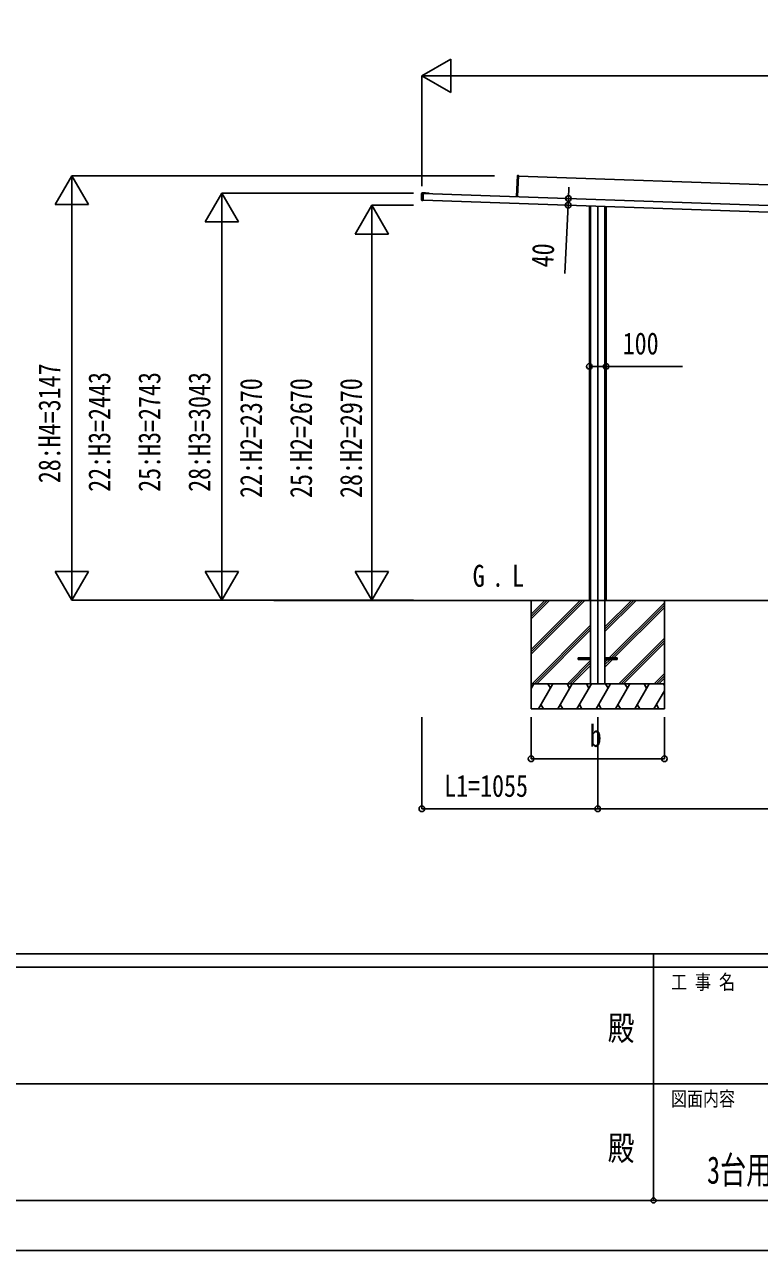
# Model space of a CAD drawing. Units: millimetres, scale not verified. Extents: x -16820 to 16820, y -11880 to 11880.
# Drawn here: x -3794 to 616, y -11880 to -4525 of the extents above; entities that cross this region are included whole.
import ezdxf
from ezdxf.enums import TextEntityAlignment as Align

# ---------------------------------------------------------------- set-up
doc = ezdxf.new("R2010")
doc.units = ezdxf.units.MM
doc.header["$LTSCALE"] = 60
doc.header["$PDMODE"] = 32
doc.header["$PDSIZE"] = 30
for name, color, linetype in [('0-2_USER1', 3, 'Continuous'), ('0-3_YKK_12', 2, 'Continuous'), ('0-4_YKK_A1', 4, 'Continuous'), ('0-5_YKK_D', 6, 'Continuous'), ('0-6_YKK_ZWAK', 7, 'Continuous')]:
    doc.layers.add(name, color=color, linetype=linetype)
doc.styles.add('ＭＳ ゴシック', font='')
doc.styles.get('ＭＳ ゴシック').set_extended_font_data('MS Gothic')

msp = doc.modelspace()

# ---------------------------------------------------------------- linework, layer by layer
at = {"layer": '0-3_YKK_12'}
msp.add_line((-354.92, -8482.5), (-354.92, -5613.29), dxfattribs=at)
at = {"layer": '0-4_YKK_A1'}
for p, q in [((-841.35, -5557.42), (-836.94, -5431.33)), ((-836.47, -5431.35), (-840.88, -5557.43)), ((-836.47, -5431.35), (-836.94, -5431.33)), ((-830.93, -5431.2), (-836.47, -5431.35)), ((-830.93, -5431.2), (-835.31, -5556.63)), ((3144.54, -5573.03), (-831.04, -5434.2)), ((-1412.66, -5576.96), (-1411.3, -5537.98)), ((-1410.96, -5578.05), (-1409.53, -5537)), ((-1410.49, -5578.07), (-1410.96, -5578.05)), ((-1403, -5579.29), (-1410.51, -5578.57)), ((-1409.06, -5537.01), (-1410.49, -5578.07)), ((-1410.49, -5578.07), (-1402.98, -5578.79)), ((-1409.77, -5580.06), (-1404.77, -5580.24)), ((-1409.06, -5537.01), (-1409.53, -5537)), ((-1401.51, -5536.81), (-1409.06, -5537.01)), ((-1394.71, -5535.56), (-1408.2, -5535.09)), ((-1404.77, -5580.24), (-1404.73, -5579.12)), ((-1403.2, -5535.26), (-1403.24, -5536.36)), ((3592.04, -5752.76), (-1403.22, -5578.32)), ((-1402.98, -5578.79), (-1403, -5579.29)), ((-1401.51, -5536.81), (-1402.98, -5578.79)), ((3593.42, -5713.28), (-1401.59, -5538.85)), ((3593.44, -5712.78), (-1401.57, -5538.35)), ((-1394.77, -5537.56), (-1394.71, -5535.56)), ((-1388.71, -5535.77), (-1394.71, -5535.56)), ((-1388.78, -5537.77), (-1388.71, -5535.77)), ((-1378.71, -5536.12), (-1388.71, -5535.77)), ((-1378.78, -5538.12), (-1378.71, -5536.12)), ((-1372.79, -5538.33), (-1372.72, -5536.33)), ((-840.88, -5557.43), (-841.35, -5557.42)), ((-840.9, -5557.63), (-839.35, -5557.69)), ((-839.36, -5557.99), (-839.36, -5557.98)), ((-838.86, -5558), (-838.83, -5557)), ((-838.83, -5557), (-835.83, -5557.11)), ((-404.92, -5613.18), (-404.92, -7980)), ((-398.06, -5613.42), (-398.06, -8480)), ((-311.78, -5616.43), (-311.78, -8480)), ((-304.92, -5616.67), (-304.92, -7980)), ((4396.36, -7980), (-2298.01, -7980)), ((-754.92, -7980), (-754.92, -8630)), ((-754.92, -8273.98), (-460.94, -7980)), ((-754.92, -8288.12), (-446.8, -7980)), ((-754.92, -8302.26), (-432.66, -7980)), ((-754.92, -8061.84), (-673.08, -7980)), ((-754.92, -8075.99), (-658.93, -7980)), ((-754.92, -8090.13), (-644.79, -7980)), ((-311.78, -8167.49), (-124.29, -7980)), ((-311.78, -8153.35), (-138.43, -7980)), ((-311.78, -8139.21), (-152.57, -7980)), ((-285.94, -8325.5), (45.08, -7994.48)), ((-271.8, -8325.5), (45.08, -8008.62)), ((45.08, -7980), (45.08, -8630)), ((-257.66, -8325.5), (45.08, -8022.76)), ((-748.81, -8480), (-398.06, -8129.25)), ((-734.67, -8480), (-398.06, -8143.39)), ((-720.53, -8480), (-398.06, -8157.53)), ((-228.31, -8480), (45.08, -8206.61)), ((-214.17, -8480), (45.08, -8220.75)), ((-200.03, -8480), (45.08, -8234.9)), ((-536.68, -8480), (-398.06, -8341.38)), ((-522.54, -8480), (-398.06, -8355.52)), ((-508.39, -8480), (-398.06, -8369.66)), ((-472.42, -8325.5), (-472.42, -8334.5)), ((-398.06, -8325.5), (-472.42, -8325.5)), ((-398.06, -8334.5), (-472.42, -8334.5)), ((-311.78, -8325.5), (-237.42, -8325.5)), ((-311.78, -8379.62), (-266.66, -8334.5)), ((-311.78, -8351.34), (-294.94, -8334.5)), ((-311.78, -8365.48), (-280.8, -8334.5)), ((-311.78, -8334.5), (-237.42, -8334.5)), ((-237.42, -8325.5), (-237.42, -8334.5)), ((-16.18, -8480), (45.08, -8418.74)), ((-2.04, -8480), (45.08, -8432.88)), ((12.1, -8480), (45.08, -8447.03)), ((45.08, -8480), (-754.92, -8480)), ((-754.92, -8508.94), (-738.21, -8480)), ((-753.21, -8505.98), (-754.92, -8503.02)), ((-710.38, -8630), (-623.77, -8480)), ((-638.77, -8505.98), (-653.78, -8480)), ((-594.9, -8630), (-508.3, -8480)), ((-523.3, -8505.98), (-538.3, -8480)), ((-479.43, -8630), (-392.83, -8480)), ((-407.83, -8505.98), (-422.83, -8480)), ((-363.96, -8630), (-277.36, -8480)), ((-292.36, -8505.98), (-307.36, -8480)), ((-248.49, -8630), (-161.89, -8480)), ((-176.89, -8505.98), (-191.89, -8480)), ((-133.02, -8630), (-46.42, -8480)), ((-61.42, -8505.98), (-76.42, -8480)), ((-17.55, -8630), (45.08, -8521.52)), ((45.08, -8490.45), (39.05, -8480)), ((-695.38, -8604.02), (-680.38, -8630)), ((-579.91, -8604.02), (-564.91, -8630)), ((-464.43, -8604.02), (-449.43, -8630)), ((-348.96, -8604.02), (-333.97, -8630)), ((-233.5, -8604.02), (-218.5, -8630)), ((-118.02, -8604.02), (-103.03, -8630)), ((-2.55, -8604.02), (12.44, -8630)), ((-754.92, -8630), (45.08, -8630))]:
    msp.add_line(p, q, dxfattribs=at)
for points in [[(-836.46, -5430.85), (-830.92, -5430.7), (-830.93, -5431.2)], [(-1409.04, -5536.51), (-1401.5, -5536.32), (-1401.51, -5536.81)], [(-1366.22, -5536.55), (-1366.29, -5538.55), (-1401.53, -5537.32)], [(-1366.22, -5536.55), (-1372.72, -5536.33), (-1378.71, -5536.12)], [(-839.35, -5557.49), (-839.35, -5557.69), (-839.36, -5557.98)]]:
    msp.add_lwpolyline(points, dxfattribs=at)
for centre, radius, start, end in [((-836.44, -5431.35), 0.5, 91.5, 178), ((-834.41, -5431.17), 2.07, 171.06854, 184.93146), ((-1409.66, -5577.06), 3, 178, 268), ((-1408.3, -5538.09), 3, 88, 178), ((-1410.46, -5578.07), 0.5, 178, 264.5), ((-1408.45, -5578.39), 2.07, 171.06854, 184.93146), ((-1409.03, -5537.01), 0.5, 91.5, 178), ((-1407, -5536.83), 2.07, 171.06854, 184.93146), ((-841.85, -5557.4), 0.5, 268, 358), ((-842.06, -5555.34), 2.57, 274.35627, 296.72012), ((-842.15, -5557.66), 1.25, 347.57092, 1.44211), ((-841.88, -5557.4), 1, 346.46304, 358), ((-838.85, -5557.5), 0.5, 88, 178), ((-835.81, -5556.61), 0.5, 268, 358)]:
    msp.add_arc(centre, radius, start, end, dxfattribs=at)
msp.add_ellipse((-840.27, -5557.65), major_axis=(4.91, -0.17), ratio=0.061049, start_param=4.712389, end_param=4.8994983, dxfattribs=at)
at = {"layer": '0-5_YKK_D'}
for p, q in [((-1409.92, -4833.2), (-1236.72, -4733.2)), ((-1236.72, -4933.2), (-1236.72, -4733.2)), ((-1409.92, -5495.59), (-1409.92, -4832.2)), ((-1409.92, -4833.2), (-1236.72, -4933.2)), ((-1409.92, -4833.2), (-1063.51, -4833.2)), ((-1209.92, -4833.2), (3400.07, -4833.2)), ((-3509.92, -5432.2), (-3609.92, -5605.41)), ((-974.64, -5432.2), (-3510.92, -5432.2)), ((-3509.92, -5432.2), (-3409.92, -5605.41)), ((-3509.92, -5432.2), (-3509.92, -5778.61)), ((-530.84, -5569.1), (-527.59, -5501.18)), ((-2609.92, -5536.07), (-2709.92, -5709.27)), ((-1459.92, -5536.07), (-2610.92, -5536.07)), ((-2609.92, -5536.07), (-2509.92, -5709.27)), ((-2609.92, -5536.07), (-2609.92, -5882.48)), ((-530.84, -5569.1), (-532.75, -5609.06)), ((-3609.92, -5605.41), (-3409.92, -5605.41)), ((-3509.92, -5632.2), (-3509.92, -7779)), ((-1709.92, -5609.4), (-1809.92, -5782.6)), ((-1460.92, -5609.4), (-1710.92, -5609.4)), ((-1709.92, -5609.4), (-1609.92, -5782.6)), ((-1709.92, -5609.4), (-1709.92, -5955.81)), ((-532.75, -5609.06), (-552.39, -6019.79)), ((-2709.92, -5709.27), (-2509.92, -5709.27)), ((-2609.92, -5736.07), (-2609.92, -7779)), ((-1809.92, -5782.6), (-1609.92, -5782.6)), ((-1709.92, -5809.4), (-1709.92, -7779)), ((-3509.92, -7979), (-3509.92, -7632.59)), ((-2609.92, -7979), (-2609.92, -7632.59)), ((-1709.92, -7979), (-1709.92, -7632.59)), ((-3509.92, -7979), (-3609.92, -7805.8)), ((-3409.92, -7805.8), (-3609.92, -7805.8)), ((-3509.92, -7979), (-3409.92, -7805.8)), ((-2609.92, -7979), (-2709.92, -7805.8)), ((-2509.92, -7805.8), (-2709.92, -7805.8)), ((-2609.92, -7979), (-2509.92, -7805.8)), ((-1709.92, -7979), (-1809.92, -7805.8)), ((-1609.92, -7805.8), (-1809.92, -7805.8)), ((-1709.92, -7979), (-1609.92, -7805.8)), ((-1459.92, -7979), (-3510.92, -7979)), ((-1459.92, -7979), (-2610.92, -7979)), ((-1459.92, -7979), (-1710.92, -7979)), ((-1409.92, -8680), (-1409.92, -9231)), ((-754.92, -8680), (-754.92, -8931)), ((-354.92, -8680), (-354.92, -9231)), ((-354.92, -8680), (-354.92, -9231)), ((45.08, -8680), (45.08, -8931)), ((-754.92, -8930), (45.08, -8930)), ((-1409.92, -9230), (-354.92, -9230)), ((-354.92, -9230), (2545.08, -9230))]:
    msp.add_line(p, q, dxfattribs=at)
msp.add_lwpolyline([(-404.92, -6575.94), (-304.92, -6575.94), (153.48, -6575.94)], dxfattribs=at)
for centre in [(-530.84, -5569.1), (-532.75, -5609.06), (-404.92, -6575.94), (-304.92, -6575.94), (-754.92, -8930), (45.08, -8930), (-1409.92, -9230), (-354.92, -9230), (-354.92, -9230)]:
    msp.add_circle(centre, 17, dxfattribs=at)
at = {"layer": '0-6_YKK_ZWAK'}
for p, q in [((15580.08, -10100), (-15619.92, -10100)), ((-19.92, -10100), (-19.92, -11580)), ((-19.92, -10180), (-5219.92, -10180)), ((5180.08, -10180), (-19.92, -10180)), ((-5189.92, -10880), (-19.92, -10880)), ((-19.92, -10880), (5180.08, -10880)), ((-5219.92, -11580), (-19.92, -11580)), ((-19.92, -11580), (5180.08, -11580))]:
    msp.add_line(p, q, dxfattribs=at)
msp.add_lwpolyline([(-16820, -11880), (16820, -11880), (16820, 11880), (-16820, 11880)], close=True, dxfattribs=at)
msp.add_point((-19.92, -11580), dxfattribs=at)

# ---------------------------------------------------------------- texts
at = {"layer": '0-2_USER1', "style": 'ＭＳ ゴシック'}
for s, height, width, p in [('G', 132, 0.8, (-1105, -7938)), ('L', 132, 0.8, (-868.58, -7938)), ('.', 132, 0.8, (-989.8, -7938)), ('3台用 単体セット 柱中央タイプ 丸柱 姿図 50-80', 164.2, 0.7, (301.25, -11528.67))]:
    msp.add_text(s, height=height, dxfattribs=dict(at, width=width)).set_placement(p, align=Align.BOTTOM_LEFT)
at = {"layer": '0-5_YKK_D', "style": 'ＭＳ ゴシック', "width": 0.8}
for s, rotation, p in [('40', 87.262, (-582.82, -5986.3)), ('28:H4=3147', 90, (-3539.92, -7276.8)), ('22:H3=2443', 90, (-3239.92, -7328.73)), ('25:H3=2743', 90, (-2939.92, -7328.73)), ('28:H3=3043', 90, (-2639.92, -7328.73)), ('22:H2=2370', 90, (-2329.92, -7365.4)), ('25:H2=2670', 90, (-2029.92, -7365.4)), ('28:H2=2970', 90, (-1729.92, -7365.4))]:
    msp.add_text(s, height=132, rotation=rotation, dxfattribs=at).set_placement(p, align=Align.BOTTOM_LEFT)
for s, p in [('100', (-204.92, -6543.94)), ('b', (-402.92, -8898)), ('L1=1055', (-1276.02, -9198))]:
    msp.add_text(s, height=132, dxfattribs=at).set_placement(p, align=Align.BOTTOM_LEFT)
at = {"layer": '0-6_YKK_ZWAK', "style": 'ＭＳ ゴシック', "width": 0.8}
for s, height, p in [('工 事 名', 87.98, (85.08, -10340)), ('殿', 146.6, (-294.67, -10663.33)), ('図面内容', 87.98, (85.08, -11040)), ('殿', 146.6, (-294.67, -11383.33))]:
    msp.add_text(s, height=height, dxfattribs=at).set_placement(p, align=Align.BOTTOM_LEFT)

doc.saveas('drawing.dxf')
